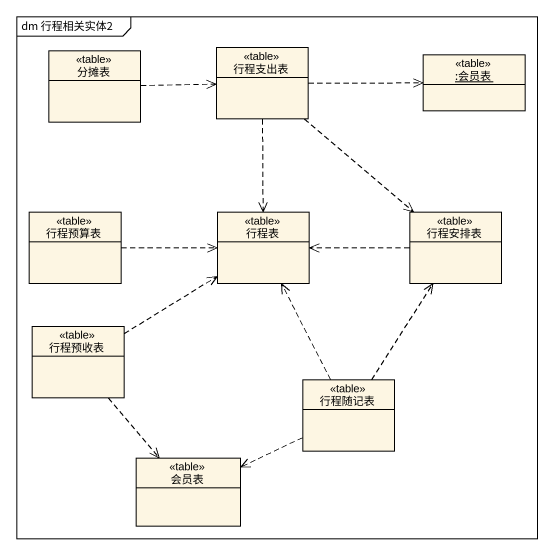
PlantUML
@startuml
mainframe dm 行程相关实体2
hide circle
hide empty members
class 分摊表 <<table>>
class 行程支出表 <<table>>
object ":会员表" as 会员表 <<table>>
class 行程预算表 <<table>>
class 行程表 <<table>>
class 行程安排表 <<table>>
class 行程预收表 <<table>>
class 行程随记表 <<table>>
class "会员表" as 会员表_2 <<table>>
分摊表 .right.> 行程支出表
行程支出表 .right.> 会员表
行程支出表 ..> 行程表
行程支出表 ..> 行程安排表
行程预算表 .right.> 行程表
行程安排表 .left.> 行程表
行程预收表 .up.> 行程表
行程预收表 ..> 会员表_2
行程随记表 .up.> 行程表
行程随记表 .up.> 行程安排表
行程随记表 .left.> 会员表_2
@enduml
